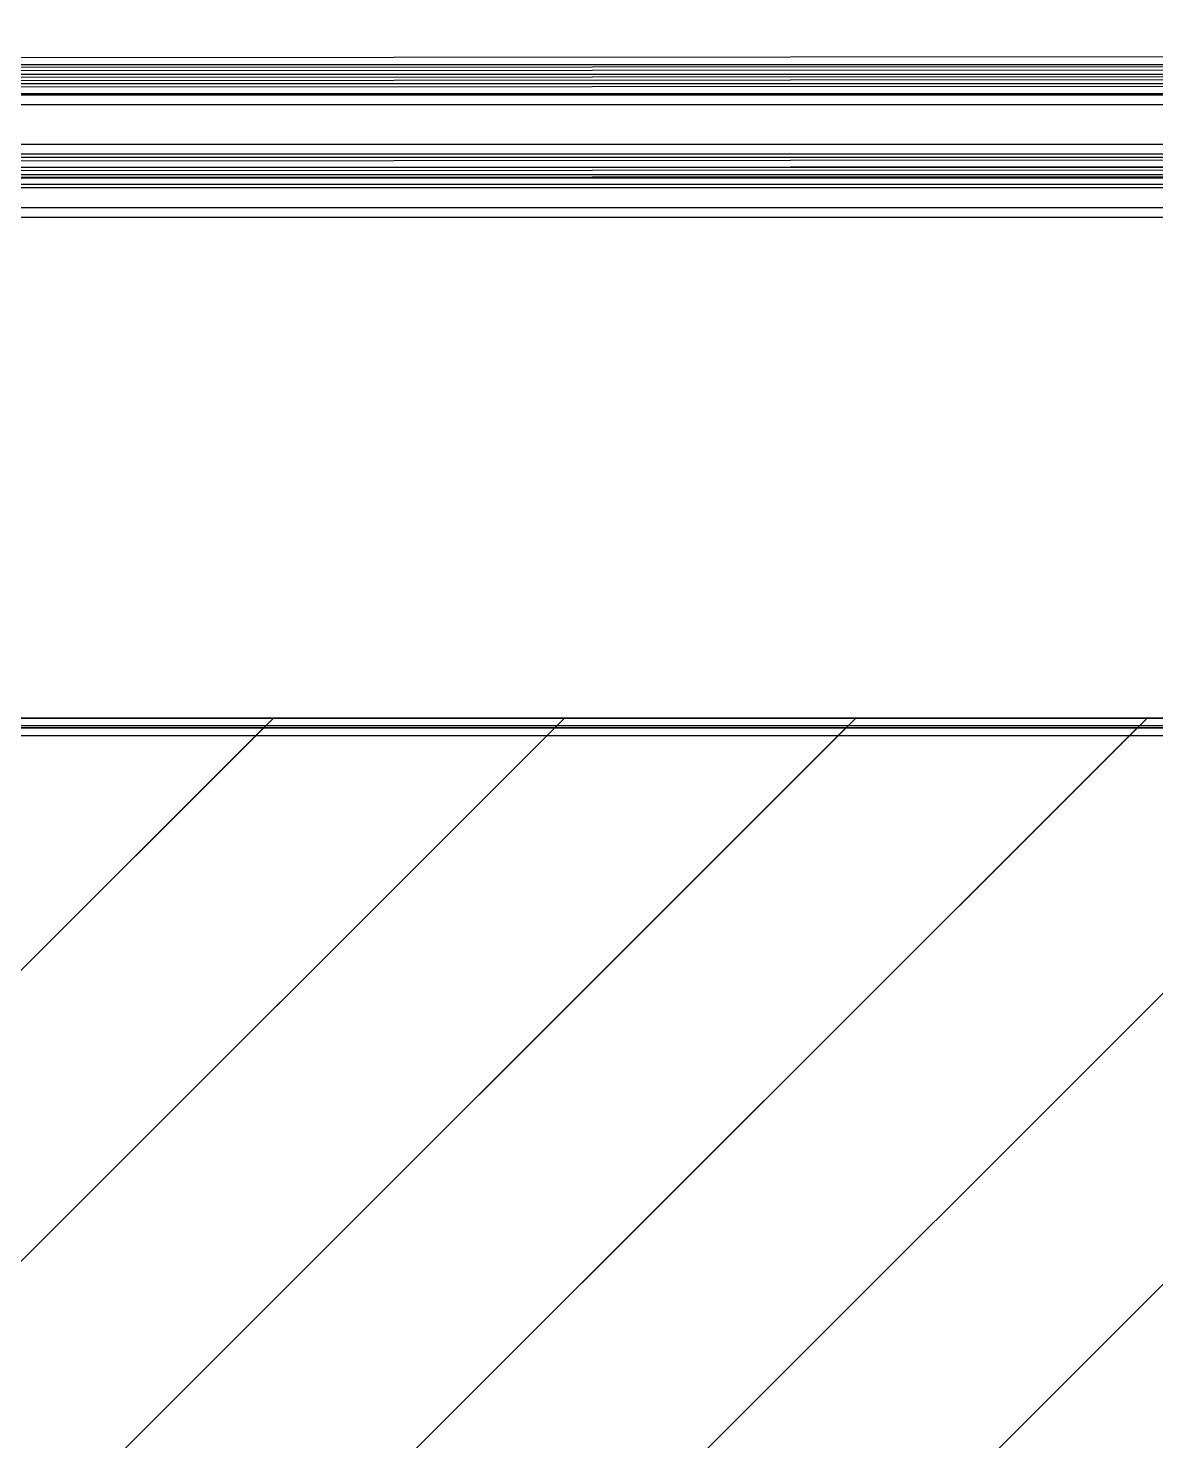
# Model space of a CAD drawing. Header units: inches. Extents: x 4821 to 127877, y 58012 to 433683.
# Drawn here: x 89420.1 to 89762.3, y 232017.8 to 232446.8 of the extents above; entities that cross this region are included whole.
import ezdxf
from ezdxf.xclip import XClip

# ---------------------------------------------------------------- set-up
doc = ezdxf.new("R2010")
doc.units = ezdxf.units.IN
doc.header["$MEASUREMENT"] = 0
doc.header["$XCLIPFRAME"] = 2
for name, color, linetype in [('A-GLAZ', 132, 'Continuous'), ('A-WAL-CMU', 7, 'Continuous'), ('A-WIN', 141, 'Continuous'), ('COL GROUND$0$Cloums$0$A-COL-HAT', 8, 'Continuous'), ('COL GROUND$0$Cloums$0$A-COL-RFC', 210, 'Continuous')]:
    doc.layers.add(name, color=color, linetype=linetype)

# ---------------------------------------------------------------- blocks, each defined once
blk = doc.blocks.new('COL GROUND')
at = {"layer": 'COL GROUND$0$Cloums$0$A-COL-HAT'}
h = blk.add_hatch(dxfattribs=at)
h.set_pattern_fill('ANSI31', color=256, scale=500)
h.set_pattern_definition([(45, (-67038.15, -49806.79), (-44.194174, 44.194174), [])])
h.paths.add_polyline_path([(102.34, -21674.94), (102.34, -18000), (102.57, -18000), (102.1, -16625.03), (-543.44, -16624.95), (-7447.66, -16624.95), (-7447.66, -19574.95), (-7147.66, -19574.95), (-7147.66, -16924.95), (-194.68, -16924.95), (-197.66, -19324.94), (-4297.66, -19324.94), (-4297.66, -21674.94), (-3997.66, -21674.94), (-3997.66, -19624.94), (-197.66, -19624.94), (-197.66, -21674.94)])
at = {"layer": 'COL GROUND$0$Cloums$0$A-COL-RFC', "linetype": 'Continuous', "elevation": 0}
blk.add_lwpolyline([(102.34, -21674.94), (102.34, -16625.03), (-191.69, -16624.95), (-7447.66, -16624.95), (-7447.66, -19574.95), (-7147.66, -19574.95), (-7147.66, -16924.95), (-197.66, -16924.95), (-197.66, -19324.94), (-4297.66, -19324.94), (-4297.66, -21674.94), (-3997.66, -21674.94), (-3997.66, -19624.94), (-197.66, -19624.94), (-197.66, -21674.94), (102.34, -21674.94)], dxfattribs=at)
blk = doc.blocks.new('CURTT')
at = {"layer": 'A-GLAZ', "extrusion": (1.56101e-06, 5.69003e-07, 1)}
for p, q in [((905511.46, -1520273.69, 0), (907611.94, -1520275.19, 0)), ((905511.46, -1520277.69, 0), (907612.95, -1520279.19, 0)), ((905511.46, -1520279.69, 0), (907612.95, -1520281.19, 0)), ((906965.52, -1520276.2, 1.15), (905539.78, -1520276.19, 0)), ((906893.22, -1520282, 1.15), (905612.08, -1520281.99, 0)), ((906893.22, -1520285.4, 1.15), (905612.08, -1520285.39, 0)), ((906893.22, -1520300.4, 1.15), (905612.08, -1520300.39, 0)), ((905511.46, -1520305.09, 0), (907608.45, -1520306.59, 0)), ((906893.22, -1520304.4, 1.15), (905612.08, -1520304.39, 0)), ((905511.46, -1520307.09, 0), (907608.45, -1520308.59, 0)), ((906914.72, -1520309.6, 1.15), (905590.58, -1520309.59, 0)), ((906914.72, -1520310.6, 1.15), (905590.58, -1520310.59, 0)), ((906899.72, -1520319.6, 1.15), (905605.58, -1520319.59, 0))]:
    blk.add_line(p, q, dxfattribs=at)
blk = doc.blocks.new('FIRST SLAB EDGE')
at = {"layer": 'A-WIN', "xscale": -1}
blk.add_blockref('CURTT', (2105283.91, -200961.5, -1.15), dxfattribs=at)

msp = doc.modelspace()

# ---------------------------------------------------------------- linework, layer by layer
for points in [[(86148.01, 241862.33), (86148.01, 232237.3), (90977.4, 232237.3), (90977.4, 223437.36)], [(86144.61, 241859.35), (86144.61, 232234.32), (90974, 232234.32), (90974, 223434.37)]]:
    msp.add_lwpolyline(points)
at = {"layer": 'A-WAL-CMU'}
for p, q in [((86146.22, 232232.03), (90974.79, 232232.03)), ((86149.62, 232235.01), (90978.19, 232235.02))]:
    msp.add_line(p, q, dxfattribs=at)

# ---------------------------------------------------------------- block references
for p in [(90875.06, 248862.25, 0), (90871.66, 248859.26, 0)]:
    msp.add_blockref('COL GROUND', p, dxfattribs=at)
ref = msp.add_blockref('FIRST SLAB EDGE', (-1109700.87, 1953670.48), dxfattribs=at)
XClip(ref).set_block_clipping_path([(1196236.1121028436, -1729554.8924368375), (1201281.1159926755, -1720979.7328682605)])
ref = msp.add_blockref('FIRST SLAB EDGE', (-1109697.47, 1953673.46), dxfattribs=at)
XClip(ref).set_block_clipping_path([(1196236.1121028436, -1729554.8924368375), (1201281.1159926755, -1720979.7328682605)])

doc.saveas('drawing.dxf')
